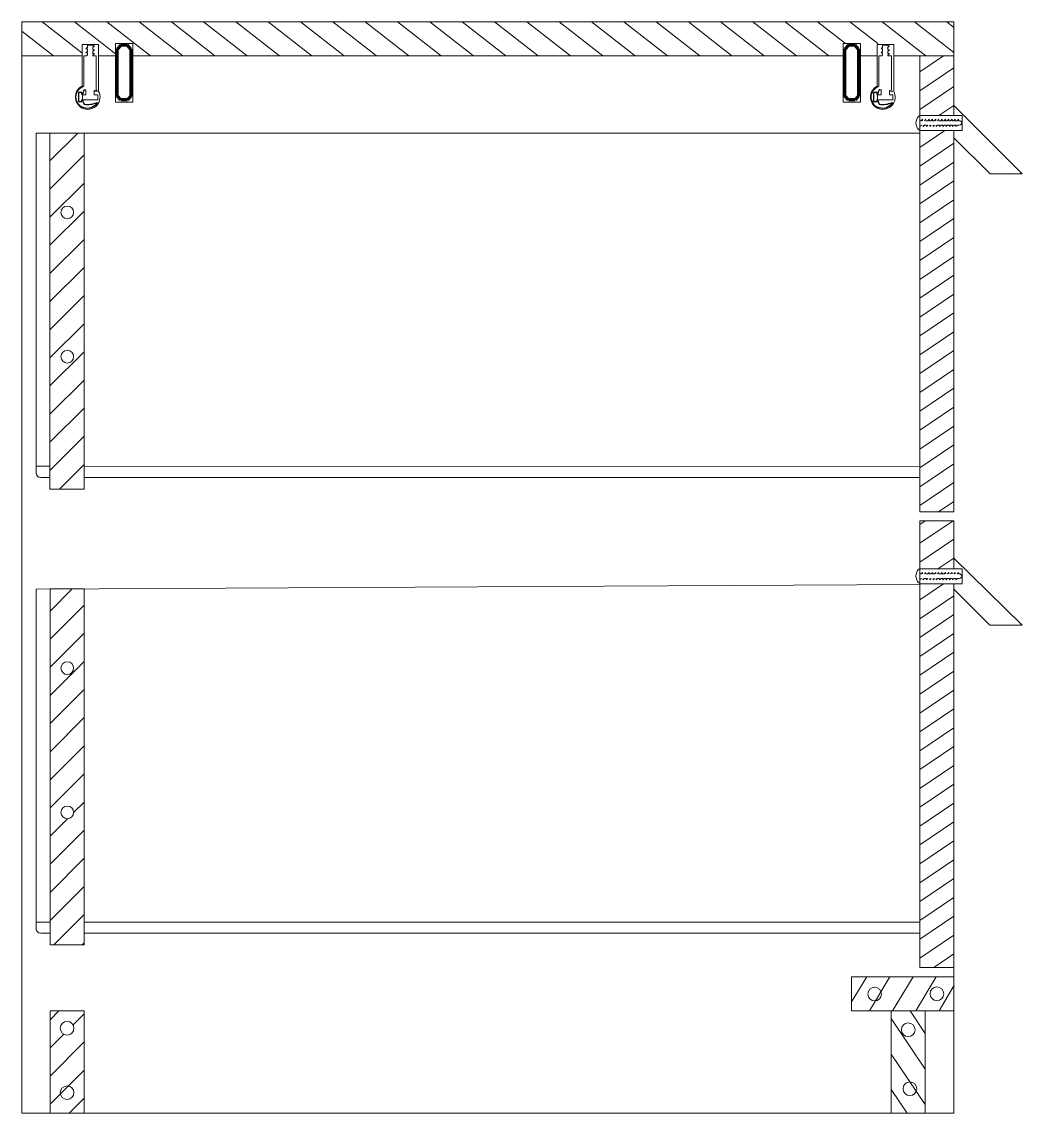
# Model space of a CAD drawing. Header units: millimetres. Extents: x 46 to 893, y 206 to 662.
# Drawn here: x 198.77 to 242.77, y 343.75 to 391.75 of the extents above; entities that cross this region are included whole.
import ezdxf

# ---------------------------------------------------------------- set-up
doc = ezdxf.new("R2010")
doc.units = ezdxf.units.MM
doc.header["$MEASUREMENT"] = 0
doc.linetypes.add('ACAD_ISO02W100', pattern=[15, 12, -3])
for name, color, linetype, lineweight in [('linee non sezionate', 8, 'Continuous', 18), ('pareti sezionate', 7, 'Continuous', 18), ('retini', 11, 'Continuous', 18), ('riquadro viti', 2, 'Continuous', 18), ('viti e cerniere', 4, 'Continuous', 13)]:
    doc.layers.add(name, color=color, linetype=linetype, lineweight=lineweight)
doc.layers.add('viti sottili', color=4, linetype='Continuous')
pattern_1 = [(45, (-220.23945, -127.4209), (-0.6187184, 0.6187184), [])]

msp = doc.modelspace()

# ---------------------------------------------------------------- hatches: boundary and pattern name
at = {"layer": 'retini'}
h = msp.add_hatch(dxfattribs=at)
h.set_pattern_fill('ANSI31', color=256, scale=7, angle=277)
h.set_pattern_definition([(322, (-220.23945, -127.4209), (0.5387038, 0.6895094), [])])
h.paths.add_polyline_path([(198.766, 391.749), (198.766, 390.249), (201.398, 390.249), (201.398, 390.794), (202.158, 390.794), (202.158, 390.249), (202.886, 390.249), (202.886, 390.794), (203.646, 390.794), (203.646, 390.249), (234.891, 390.249), (234.891, 390.794), (235.651, 390.794), (235.651, 390.249), (236.388, 390.249), (236.388, 390.794), (237.149, 390.794), (237.149, 390.249), (239.766, 390.249), (239.766, 391.749)])
h = msp.add_hatch(dxfattribs=at)
h.set_pattern_fill('ANSI31', color=256, scale=5.5, angle=169)
h.set_pattern_definition([(214, (-82.467, 67.88926), (0.3844451, -0.5699633), [])])
h.paths.add_polyline_path([(238.266, 370.199), (239.766, 370.199), (239.766, 386.965), (238.266, 386.965)])
h.paths.add_polyline_path([(238.266, 387.624), (239.766, 387.624), (239.766, 390.249), (238.266, 390.249)])
h.paths.add_polyline_path([(239.766, 369.799), (238.266, 369.799), (238.266, 367.688), (239.766, 367.688)])
h.paths.add_polyline_path([(238.266, 350.149), (239.766, 350.149), (239.766, 367.029), (238.266, 367.029)])
h = msp.add_hatch(dxfattribs=at)
h.set_pattern_fill('ANSI31', color=256, scale=7)
h.set_pattern_definition(pattern_1)
h.paths.add_polyline_path([(201.505, 386.849), (200.005, 386.849), (200.005, 371.199), (201.505, 371.199), (201.505, 371.712)])
h.paths.add_polyline_path([(200.485, 383.365, -1), (201.045, 383.365, -1)], flags=16)
h.paths.add_polyline_path([(200.485, 377.022, -1), (201.045, 377.022, -1)], flags=16)
h = msp.add_hatch(dxfattribs=at)
h.set_pattern_fill('ANSI31', color=256, scale=7)
h.set_pattern_definition(pattern_1)
h.paths.add_polyline_path([(201.506, 366.806), (200.756, 366.806), (200.006, 366.802), (200.006, 351.156), (201.506, 351.156), (201.506, 351.662)])
h.paths.add_polyline_path([(200.486, 363.322, -1), (201.046, 363.322, -1)], flags=16)
h.paths.add_polyline_path([(201.046, 356.979, -1), (200.486, 356.979, -1)], flags=16)
h = msp.add_hatch(dxfattribs=at)
h.set_pattern_fill('ANSI31', color=256, scale=7, angle=194)
h.set_pattern_definition([(239, (-220.23945, -127.4209), (0.7500214, -0.4506583), [])])
h.paths.add_polyline_path([(239.766, 348.249), (239.766, 349.749), (235.266, 349.749), (235.266, 348.249)])
h.paths.add_polyline_path([(239.316, 348.999, -1), (238.716, 348.999, -1)], flags=16)
h = msp.add_hatch(dxfattribs=at)
h.set_pattern_fill('ANSI31', color=256, scale=7)
h.set_pattern_definition([(45, (-252.99976, -127.4209), (-0.6187184, 0.6187184), [])])
h.paths.add_polyline_path([(201.506, 348.249), (200.006, 348.249), (200.006, 343.749), (201.506, 343.749)])
h.paths.add_polyline_path([(201.056, 347.486, -1), (200.456, 347.486, -1)], flags=16)
h = msp.add_hatch(dxfattribs=at)
h.set_pattern_fill('ANSI31', color=256, scale=7, angle=259)
h.set_pattern_definition([(304, (-220.23945, -127.4209), (0.7254079, 0.4892938), [])])
h.paths.add_polyline_path([(237.005, 343.749), (238.505, 343.749), (238.505, 348.249), (237.005, 348.249)])
h.paths.add_polyline_path([(238.055, 347.416, -1), (237.455, 347.416, -1)], flags=16)

# ---------------------------------------------------------------- linework, layer by layer
at = {"layer": 'linee non sezionate'}
for p, q in [((199.398, 386.849), (238.266, 386.849)), ((199.398, 366.799), (238.266, 366.999)), ((199.398, 352.149), (199.398, 366.799)), ((200.006, 352.149), (199.398, 352.149)), ((238.266, 352.144), (201.506, 352.149)), ((239.766, 350.149), (239.766, 349.749)), ((239.766, 348.249), (239.766, 343.749)), ((198.766, 343.749), (200.006, 343.749)), ((201.506, 343.749), (232.766, 343.749)), ((232.766, 343.749), (237.005, 343.749)), ((239.766, 343.749), (238.505, 343.749))]:
    msp.add_line(p, q, dxfattribs=at)
for points in [[(200.005, 372.199), (199.398, 372.199), (199.398, 386.849)], [(238.277, 372.194), (201.505, 372.199)]]:
    msp.add_lwpolyline(points, dxfattribs=at)
at = {"layer": 'pareti sezionate'}
for p, q in [((239.766, 391.749), (198.766, 391.749)), ((198.766, 391.749), (198.766, 343.749)), ((201.419, 390.249), (198.766, 390.249)), ((202.886, 390.249), (202.145, 390.249)), ((234.891, 390.249), (203.646, 390.249)), ((236.393, 390.249), (235.651, 390.249)), ((239.766, 390.249), (237.12, 390.249)), ((242.766, 385.064), (239.766, 388.064)), ((241.352, 385.064), (239.766, 386.65)), ((241.352, 385.064), (242.766, 385.064)), ((201.505, 371.712), (201.505, 371.199)), ((238.266, 370.199), (239.766, 370.199)), ((238.266, 369.799), (239.766, 369.799)), ((242.764, 365.211), (239.764, 368.161)), ((241.35, 365.211), (239.764, 366.797)), ((241.35, 365.211), (242.764, 365.211)), ((239.766, 364.799), (239.766, 364.799)), ((201.506, 351.662), (201.506, 351.156)), ((238.266, 350.149), (239.766, 350.149))]:
    msp.add_line(p, q, dxfattribs=at)
for points in [[(239.766, 387.624), (239.766, 391.749)], [(238.266, 390.249), (238.266, 370.199)], [(239.766, 370.199), (239.766, 386.965)], [(201.505, 371.199), (200.005, 371.199), (200.005, 386.849), (201.505, 386.849), (201.505, 371.712)], [(238.266, 369.799), (238.266, 350.149)], [(239.766, 367.688), (239.766, 369.799)], [(201.506, 351.662), (201.506, 366.806), (200.006, 366.806), (200.006, 351.156), (201.506, 351.156)], [(239.766, 350.149), (239.766, 367.029)], [(238.505, 348.249), (238.505, 343.749), (237.005, 343.749), (237.005, 348.249)]]:
    msp.add_lwpolyline(points, dxfattribs=at)
for points in [[(235.266, 348.249), (239.766, 348.249), (239.766, 349.749), (235.266, 349.749)], [(201.506, 343.749), (201.506, 348.249), (200.006, 348.249), (200.006, 343.749)]]:
    msp.add_lwpolyline(points, close=True, dxfattribs=at)
at = {"layer": 'riquadro viti', "ltscale": 0.2}
for p, q in [((240.125, 387.624), (238.266, 387.624)), ((238.266, 386.965), (240.125, 386.965)), ((240.125, 367.688), (238.266, 367.688)), ((238.266, 367.029), (240.125, 367.029))]:
    msp.add_line(p, q, dxfattribs=at)
at = {"layer": 'riquadro viti', "linetype": 'ACAD_ISO02W100', "ltscale": 0.2}
for p, q in [((240.125, 386.965), (240.125, 387.624)), ((240.125, 367.029), (240.125, 367.688))]:
    msp.add_line(p, q, dxfattribs=at)
at = {"layer": 'riquadro viti', "ltscale": 0.03}
for points in [[(202.145, 388.689), (202.145, 390.723), (202.145, 390.748), (201.419, 390.748), (201.419, 388.925, 2.428654)], [(237.12, 388.689), (237.12, 390.723), (237.12, 390.748), (236.393, 390.748), (236.393, 388.925, 2.428654)]]:
    msp.add_lwpolyline(points, format="xyb", close=True, dxfattribs=at)
at = {"layer": 'riquadro viti', "ltscale": 0.2}
for points in [[(203.646, 390.794), (203.646, 388.22), (203.254, 388.22), (202.886, 388.22), (202.886, 390.794)], [(235.651, 390.794), (235.651, 388.22), (235.26, 388.22), (234.891, 388.22), (234.891, 390.794)]]:
    msp.add_lwpolyline(points, close=True, dxfattribs=at)
at = {"layer": 'viti e cerniere'}
for p, q in [((201.655, 390.628), (201.655, 390.723)), ((201.655, 390.723), (201.886, 390.723)), ((201.886, 390.723), (201.886, 390.69)), ((236.629, 390.628), (236.629, 390.723)), ((236.629, 390.723), (236.861, 390.723)), ((236.861, 390.723), (236.861, 390.69)), ((201.493, 390.249), (201.493, 388.916)), ((201.614, 390.249), (201.493, 390.249)), ((201.585, 390.555), (201.655, 390.628)), ((201.585, 390.555), (201.655, 390.555)), ((201.585, 390.386), (201.655, 390.46)), ((201.585, 390.386), (201.655, 390.386)), ((201.614, 390.249), (201.655, 390.291)), ((201.655, 390.46), (201.655, 390.555)), ((201.655, 390.291), (201.655, 390.386)), ((201.886, 390.69), (201.957, 390.69)), ((201.886, 390.617), (201.957, 390.69)), ((201.886, 390.522), (201.886, 390.617)), ((201.886, 390.522), (201.957, 390.522)), ((201.886, 390.448), (201.957, 390.522)), ((201.886, 390.353), (201.886, 390.448)), ((201.886, 390.28), (201.957, 390.353)), ((201.886, 390.353), (201.957, 390.353)), ((201.886, 390.249), (201.886, 390.28)), ((202.043, 390.249), (201.886, 390.249)), ((202.043, 388.757), (202.043, 390.249)), ((236.467, 390.249), (236.467, 388.916)), ((236.589, 390.249), (236.467, 390.249)), ((236.559, 390.555), (236.629, 390.628)), ((236.559, 390.555), (236.629, 390.555)), ((236.559, 390.386), (236.629, 390.46)), ((236.559, 390.386), (236.629, 390.386)), ((236.589, 390.249), (236.629, 390.291)), ((236.629, 390.46), (236.629, 390.555)), ((236.629, 390.291), (236.629, 390.386)), ((236.861, 390.69), (236.931, 390.69)), ((236.861, 390.617), (236.931, 390.69)), ((236.861, 390.522), (236.861, 390.617)), ((236.861, 390.522), (236.931, 390.522)), ((236.861, 390.448), (236.931, 390.522)), ((236.861, 390.353), (236.861, 390.448)), ((236.861, 390.28), (236.931, 390.353)), ((236.861, 390.353), (236.931, 390.353)), ((236.861, 390.249), (236.861, 390.28)), ((237.017, 390.249), (236.861, 390.249)), ((237.017, 388.757), (237.017, 390.249)), ((202.043, 388.857), (202.043, 388.857)), ((237.017, 388.857), (237.017, 388.857)), ((201.512, 388.757), (201.585, 388.757)), ((201.585, 388.539), (201.585, 388.757)), ((201.952, 388.539), (201.952, 388.724)), ((202.034, 388.757), (202.043, 388.757)), ((236.487, 388.757), (236.559, 388.757)), ((236.559, 388.539), (236.559, 388.757)), ((236.927, 388.539), (236.927, 388.724)), ((237.009, 388.757), (237.017, 388.757)), ((238.266, 387.602), (238.226, 387.602)), ((238.266, 387.401), (238.266, 387.602)), ((238.266, 387.401), (238.324, 387.401)), ((238.324, 387.401), (238.386, 387.461)), ((238.386, 387.401), (238.386, 387.461)), ((238.467, 387.401), (238.53, 387.461)), ((238.53, 387.401), (238.611, 387.401)), ((238.611, 387.401), (238.674, 387.461)), ((238.674, 387.401), (238.674, 387.461)), ((238.674, 387.401), (238.755, 387.401)), ((238.755, 387.401), (238.817, 387.461)), ((238.817, 387.401), (238.817, 387.461)), ((238.817, 387.401), (238.899, 387.401)), ((238.899, 387.401), (238.961, 387.461)), ((238.961, 387.401), (238.961, 387.461)), ((239.042, 387.401), (239.105, 387.461)), ((239.105, 387.401), (239.186, 387.401)), ((239.186, 387.401), (239.249, 387.461)), ((239.249, 387.401), (239.249, 387.461)), ((239.249, 387.401), (239.33, 387.401)), ((239.33, 387.401), (239.393, 387.461)), ((239.393, 387.401), (239.393, 387.461)), ((239.393, 387.39), (239.474, 387.39)), ((239.474, 387.401), (239.536, 387.461)), ((239.536, 387.401), (239.536, 387.461)), ((239.536, 387.39), (239.617, 387.39)), ((239.617, 387.401), (239.68, 387.461)), ((239.68, 387.401), (239.68, 387.461)), ((239.68, 387.39), (239.761, 387.39)), ((239.761, 387.401), (239.824, 387.461)), ((239.824, 387.401), (239.824, 387.461)), ((239.824, 387.39), (239.905, 387.39)), ((239.905, 387.401), (239.968, 387.461)), ((239.968, 387.401), (239.968, 387.461)), ((239.968, 387.401), (240.031, 387.401)), ((238.226, 387.002), (238.266, 387.002)), ((238.266, 387.002), (238.266, 387.169)), ((238.271, 387.144), (238.333, 387.204)), ((238.271, 387.144), (238.271, 387.204)), ((238.414, 387.144), (238.477, 387.204)), ((238.414, 387.144), (238.414, 387.204)), ((238.477, 387.204), (238.558, 387.204)), ((238.558, 387.144), (238.621, 387.204)), ((238.558, 387.144), (238.558, 387.204)), ((238.702, 387.144), (238.765, 387.204)), ((238.702, 387.144), (238.702, 387.204)), ((238.846, 387.144), (238.908, 387.204)), ((238.846, 387.144), (238.846, 387.204)), ((238.989, 387.144), (239.052, 387.204)), ((238.989, 387.144), (238.989, 387.204)), ((239.052, 387.204), (239.133, 387.204)), ((239.133, 387.144), (239.196, 387.204)), ((239.133, 387.144), (239.133, 387.204)), ((239.196, 387.204), (239.277, 387.204)), ((239.277, 387.144), (239.34, 387.204)), ((239.277, 387.144), (239.277, 387.204)), ((239.34, 387.204), (239.421, 387.204)), ((239.421, 387.144), (239.483, 387.204)), ((239.421, 387.144), (239.421, 387.204)), ((239.483, 387.204), (239.565, 387.204)), ((239.565, 387.144), (239.627, 387.204)), ((239.565, 387.144), (239.565, 387.204)), ((239.627, 387.204), (239.708, 387.204)), ((239.708, 387.144), (239.771, 387.204)), ((239.708, 387.144), (239.708, 387.204)), ((239.771, 387.204), (239.852, 387.204)), ((239.852, 387.144), (239.915, 387.204)), ((239.852, 387.144), (239.852, 387.204)), ((239.915, 387.204), (239.996, 387.204)), ((238.266, 367.674), (238.226, 367.674)), ((238.266, 367.365), (238.266, 367.566)), ((238.266, 367.465), (238.324, 367.465)), ((238.271, 367.208), (238.333, 367.268)), ((238.271, 367.208), (238.271, 367.268)), ((238.324, 367.465), (238.386, 367.525)), ((238.386, 367.465), (238.386, 367.525)), ((238.414, 367.208), (238.477, 367.268)), ((238.414, 367.208), (238.414, 367.268)), ((238.467, 367.465), (238.53, 367.525)), ((238.477, 367.268), (238.558, 367.268)), ((238.53, 367.465), (238.611, 367.465)), ((238.558, 367.208), (238.621, 367.268)), ((238.558, 367.208), (238.558, 367.268)), ((238.611, 367.465), (238.674, 367.525)), ((238.674, 367.465), (238.674, 367.525)), ((238.674, 367.465), (238.755, 367.465)), ((238.702, 367.208), (238.765, 367.268)), ((238.702, 367.208), (238.702, 367.268)), ((238.755, 367.465), (238.817, 367.525)), ((238.817, 367.465), (238.817, 367.525)), ((238.817, 367.465), (238.899, 367.465)), ((238.846, 367.208), (238.908, 367.268)), ((238.846, 367.208), (238.846, 367.268)), ((238.899, 367.465), (238.961, 367.525)), ((238.961, 367.465), (238.961, 367.525)), ((238.989, 367.208), (239.052, 367.268)), ((238.989, 367.208), (238.989, 367.268)), ((239.042, 367.465), (239.105, 367.525)), ((239.052, 367.268), (239.133, 367.268)), ((239.105, 367.465), (239.186, 367.465)), ((239.133, 367.208), (239.196, 367.268)), ((239.133, 367.208), (239.133, 367.268)), ((239.186, 367.465), (239.249, 367.525)), ((239.196, 367.268), (239.277, 367.268)), ((239.249, 367.465), (239.249, 367.525)), ((239.249, 367.465), (239.33, 367.465)), ((239.277, 367.208), (239.34, 367.268)), ((239.277, 367.208), (239.277, 367.268)), ((239.33, 367.465), (239.393, 367.525)), ((239.34, 367.268), (239.421, 367.268)), ((239.393, 367.465), (239.393, 367.525)), ((239.421, 367.208), (239.483, 367.268)), ((239.421, 367.208), (239.421, 367.268)), ((239.474, 367.465), (239.536, 367.525)), ((239.483, 367.268), (239.565, 367.268)), ((239.536, 367.465), (239.536, 367.525)), ((239.565, 367.208), (239.627, 367.268)), ((239.565, 367.208), (239.565, 367.268)), ((239.617, 367.465), (239.68, 367.525)), ((239.627, 367.268), (239.708, 367.268)), ((239.68, 367.465), (239.68, 367.525)), ((239.708, 367.208), (239.771, 367.268)), ((239.708, 367.208), (239.708, 367.268)), ((239.761, 367.465), (239.824, 367.525)), ((239.771, 367.268), (239.852, 367.268)), ((239.824, 367.465), (239.824, 367.525)), ((239.852, 367.208), (239.915, 367.268)), ((239.852, 367.208), (239.852, 367.268)), ((239.905, 367.465), (239.968, 367.525)), ((239.915, 367.268), (239.996, 367.268)), ((239.968, 367.465), (239.968, 367.525)), ((239.968, 367.465), (240.031, 367.465)), ((238.226, 367.074), (238.266, 367.074))]:
    msp.add_line(p, q, dxfattribs=at)
at = {"layer": 'viti e cerniere', "linetype": 'ByBlock', "lineweight": 100}
for p, q in [((203.121, 390.723), (202.96, 390.544)), ((203.411, 390.723), (203.121, 390.723)), ((203.562, 390.544), (203.411, 390.723)), ((235.126, 390.723), (234.965, 390.544)), ((235.416, 390.723), (235.126, 390.723)), ((235.567, 390.544), (235.416, 390.723)), ((202.96, 388.499), (202.96, 390.544)), ((203.562, 390.544), (203.562, 388.499)), ((234.965, 388.499), (234.965, 390.544)), ((235.567, 390.544), (235.567, 388.499)), ((203.121, 388.32), (202.96, 388.499)), ((203.562, 388.499), (203.411, 388.32)), ((235.126, 388.32), (234.965, 388.499)), ((235.567, 388.499), (235.416, 388.32)), ((203.411, 388.32), (203.121, 388.32)), ((235.416, 388.32), (235.126, 388.32))]:
    msp.add_line(p, q, dxfattribs=at)
at = {"layer": 'viti e cerniere', "ltscale": 0.09}
for p, q in [((199.398, 371.912), (199.399, 372.199)), ((200.005, 371.712), (199.598, 371.712)), ((238.266, 371.712), (201.505, 371.712)), ((199.398, 351.862), (199.398, 352.149)), ((200.006, 351.662), (199.598, 351.662)), ((238.266, 351.662), (201.506, 351.662))]:
    msp.add_line(p, q, dxfattribs=at)
at = {"layer": 'viti e cerniere'}
for points in [[(201.952, 388.539), (202.107, 388.539), (202.107, 388.32), (201.43, 388.32), (201.43, 388.539), (201.585, 388.539)], [(236.927, 388.539), (237.081, 388.539), (237.081, 388.32), (236.405, 388.32), (236.405, 388.539), (236.559, 388.539)]]:
    msp.add_lwpolyline(points, dxfattribs=at)
at = {"layer": 'viti e cerniere', "ltscale": 0.7}
for centre in [(200.765, 383.365), (200.765, 377.022), (200.766, 363.322), (200.766, 356.979)]:
    msp.add_circle(centre, 0.28, dxfattribs=at)
at = {"layer": 'viti e cerniere'}
for centre in [(236.278, 348.986), (239.016, 348.999), (200.756, 347.486), (237.755, 347.416), (237.828, 344.824), (200.756, 344.651)]:
    msp.add_circle(centre, 0.3, dxfattribs=at)
for centre in [(238.491, 387.302), (238.491, 367.374)]:
    msp.add_arc(centre, 0.4, 131.4096, 228.5904, dxfattribs=at)
at = {"layer": 'viti e cerniere', "ltscale": 0.7}
for centre, radius, start, end in [((240.009, 387.306), 0.0976, 331.9219, 76.684), ((240.003, 387.305), 0.102, 265.8899, 333.7092), ((240.003, 367.37), 0.102, 265.8899, 333.7092), ((240.009, 367.37), 0.0976, 331.9219, 76.684)]:
    msp.add_arc(centre, radius, start, end, dxfattribs=at)
at = {"layer": 'viti e cerniere', "ltscale": 0.09}
for centre in [(199.598, 371.912), (199.598, 351.862)]:
    msp.add_arc(centre, 0.2, 180, 270, dxfattribs=at)
at = {"layer": 'viti sottili'}
for points in [[(202.067, 388.169, -0.74706), (201.147, 388.441, -0.325041), (201.493, 388.916, -0.325041)], [(237.041, 388.169, -0.74706), (236.121, 388.441, -0.325041), (236.467, 388.916, -0.325041)], [(201.512, 388.757, 0.00199), (201.505, 388.756, 0.085849), (201.43, 388.559), (201.409, 388.559), (201.409, 388.635), (201.257, 388.635), (201.257, 388.245), (201.409, 388.245), (201.409, 388.32), (201.43, 388.32, 0.084542), (201.505, 388.126, 0.147415), (202.067, 388.201), (202.067, 388.169)], [(202.034, 388.757, -0.027561), (202.067, 388.713), (202.067, 388.681, 0.03119), (201.952, 388.724, 0.03119)], [(236.487, 388.757, 0.00199), (236.479, 388.756, 0.085849), (236.404, 388.559), (236.383, 388.559), (236.383, 388.635), (236.232, 388.635), (236.232, 388.245), (236.383, 388.245), (236.383, 388.32), (236.405, 388.32, 0.084542), (236.479, 388.126, 0.147415), (237.041, 388.201), (237.041, 388.169)], [(237.041, 388.713), (237.041, 388.681, 0.03119), (236.927, 388.724)]]:
    msp.add_lwpolyline(points, format="xyb", dxfattribs=at)

doc.saveas('drawing.dxf')
